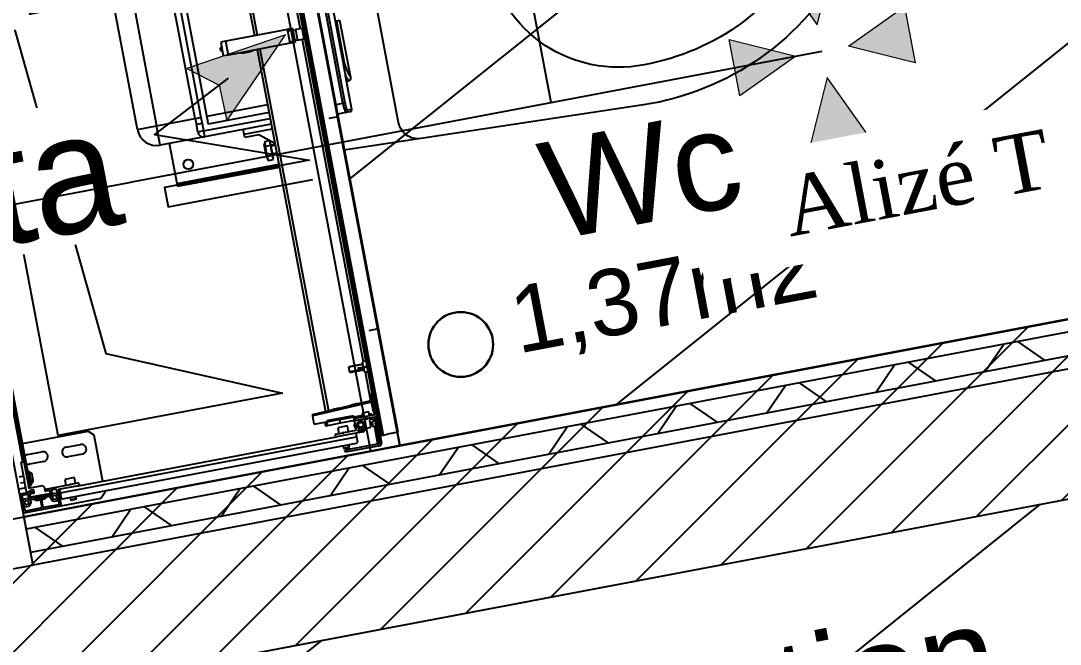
# Model space of a CAD drawing. Header units: centimetres. Extents: x 197412 to 267601, y -375791 to -305433.
# Drawn here: x 240843 to 241902, y -336173 to -335538 of the extents above; entities that cross this region are included whole.
import ezdxf

# ---------------------------------------------------------------- set-up
doc = ezdxf.new("R2010")
doc.units = ezdxf.units.CM
for name, color, linetype in [('3-BAT C-Niveau 0', 250, 'Continuous'), ('prlm-MOD', 64, 'Continuous'), ('prlm-VMC', 62, 'Continuous')]:
    doc.layers.add(name, color=color, linetype=linetype)
doc.layers.add('FAUX PLAFOND', color=9, linetype='Continuous', lineweight=25)
doc.layers.add('prlm-ELEC-CFO', color=1, linetype='Continuous', lineweight=25)
doc.styles.add('Helvetica', font='arial.ttf')
doc.styles.add('prlm-elec-cfo', font='comic.ttf', dxfattribs={"height": 12})
doc.styles.add('prlm-vmc', font='pala.ttf', dxfattribs={"height": 14})
pattern_1 = [(218.65981, (82441.66, 127994.64), (-199.24783, 287.75041), [])]

# ---------------------------------------------------------------- blocks, each defined once
blk = doc.blocks.new('xi.uta')
at = {"layer": 'prlm-ELEC-CFO', "lineweight": 5}
blk.add_hatch(color=0, dxfattribs=at).paths.add_polyline_path([(-3, 6), (-0.1, 3.7), (0, 0), (7.5, 7.5)])
at = {"layer": 'prlm-ELEC-CFO', "color": 0, "lineweight": 5, "flags": 128}
blk.add_lwpolyline([(-3, 6), (-0.1, 3.7), (0, 0), (7.5, 7.5)], close=True, dxfattribs=at)
at = {"layer": 'prlm-ELEC-CFO', "color": 0}
blk.add_lwpolyline([(0.95, 4.23), (-7.5, 0), (7.5, -5.5), (-7.5, -5.5), (-7.5, -7.5), (7.5, -7.5)], dxfattribs=at)
blk = doc.blocks.new('C 90.MTI900_Alu_390')
at = {"layer": 'prlm-MOD', "color": 1, "linetype": 'Continuous'}
for p, q in [((-4.475, 0), (-4.472, 0)), ((-4.475, -0.003), (-4.475, 0)), ((-4.472, 0), (-4.278, 0)), ((-4.225, -0.07), (-4.225, 0)), ((-4.475, -0.387), (-4.475, -0.003)), ((-4.457, -0.191), (-4.457, -0.021)), ((-4.454, -0.018), (-4.403, -0.018)), ((-4.395, -0.038), (-4.375, -0.027)), ((-4.395, -0.062), (-4.395, -0.038)), ((-4.375, -0.073), (-4.395, -0.062)), ((-4.375, -0.027), (-4.355, -0.038)), ((-4.355, -0.062), (-4.375, -0.073)), ((-4.355, -0.038), (-4.355, -0.062)), ((-4.353, -0.086), (-4.353, -0.129)), ((-4.347, -0.018), (-4.296, -0.018)), ((-4.335, -0.098), (-4.335, -0.134)), ((-4.298, -0.095), (-4.332, -0.095)), ((-4.296, -0.077), (-4.331, -0.077)), ((-4.33, -0.195), (-4.33, -0.103)), ((-4.327, -0.1), (-4.298, -0.1)), ((-4.295, -0.137), (-4.295, -0.098)), ((-4.293, -0.021), (-4.293, -0.074)), ((-4.275, -0.003), (-4.275, -0.137)), ((-4.27, -0.073), (-4.27, -0.09)), ((-4.27, -0.09), (-4.26, -0.12)), ((-4.267, -0.07), (-4.14, -0.07)), ((-4.235, -0.1), (-4.235, -0.24)), ((-3.963, -0.1), (-4.229, -0.1)), ((-4.225, -0.105), (-4.225, -0.1)), ((-4.225, -0.105), (-4.165, -0.105)), ((-4.225, -0.105), (-4.225, -0.12)), ((-4.165, -0.025), (-4.165, -0.07)), ((-4.165, -0.1), (-4.165, -0.115)), ((-4.135, -0.075), (-4.14, -0.07)), ((-4.13, -0.07), (-4.135, -0.075)), ((-4.13, -0.07), (-3.963, -0.07)), ((-4.105, -0.07), (-4.105, -0.025)), ((-4.105, -0.115), (-4.105, -0.1)), ((-4.105, -0.105), (4.105, -0.105)), ((-3.96, -0.073), (-3.96, -0.097)), ((-3.96, -0.09), (3.96, -0.09)), ((-4.457, -0.369), (-4.457, -0.209)), ((-4.376, -0.194), (-4.454, -0.194)), ((-4.454, -0.206), (-4.376, -0.206)), ((-4.373, -0.16), (-4.373, -0.191)), ((-4.373, -0.209), (-4.373, -0.24)), ((-4.354, -0.13), (-4.372, -0.159)), ((-4.338, -0.16), (-4.355, -0.19)), ((-4.355, -0.166), (-4.355, -0.234)), ((-4.355, -0.21), (-4.338, -0.24)), ((-4.336, -0.136), (-4.354, -0.164)), ((-4.33, -0.168), (-4.342, -0.168)), ((-4.338, -0.24), (-4.338, -0.16)), ((-4.33, -0.16), (-4.338, -0.16)), ((-4.325, -0.2), (-4.33, -0.195)), ((-4.33, -0.205), (-4.325, -0.2)), ((-4.33, -0.297), (-4.33, -0.205)), ((-4.295, -0.137), (-4.295, -0.142)), ((-4.278, -0.14), (-4.292, -0.14)), ((-4.292, -0.145), (-4.263, -0.145)), ((-4.26, -0.142), (-4.26, -0.12)), ((-4.225, -0.12), (-4.17, -0.12)), ((-4.203, -0.12), (-4.203, -0.125)), ((-4.203, -0.125), (-4.067, -0.125)), ((-4.203, -0.125), (-4.203, -0.135)), ((-4.203, -0.135), (-4.067, -0.135)), ((-4.165, -0.115), (-4.175, -0.125)), ((-4.167, -0.158), (-4.102, -0.158)), ((-4.105, -0.115), (-4.165, -0.115)), ((-4.095, -0.125), (-4.105, -0.115)), ((-4.1, -0.12), (4.1, -0.12)), ((-4.067, -0.125), (-4.067, -0.12)), ((-4.067, -0.135), (-4.067, -0.125)), ((-3.995, -0.3), (-3.995, -0.15)), ((-3.895, -0.15), (-3.895, -0.3)), ((-3.775, -0.12), (-3.775, -0.8)), ((-4.395, -0.328), (-4.375, -0.317)), ((-4.375, -0.317), (-4.355, -0.328)), ((-4.373, -0.24), (-4.354, -0.27)), ((-4.354, -0.236), (-4.335, -0.265)), ((-4.353, -0.271), (-4.353, -0.304)), ((-4.33, -0.232), (-4.342, -0.232)), ((-4.338, -0.24), (-4.33, -0.24)), ((-4.335, -0.265), (-4.335, -0.302)), ((-4.332, -0.305), (-4.298, -0.305)), ((-4.298, -0.3), (-4.327, -0.3)), ((-4.295, -0.258), (-4.295, -0.263)), ((-4.295, -0.302), (-4.295, -0.263)), ((-4.25, -0.255), (-4.292, -0.255)), ((-4.292, -0.26), (-4.278, -0.26)), ((-4.275, -0.263), (-4.275, -0.52)), ((-4.25, -0.255), (-4.235, -0.24)), ((-4.475, -0.8), (-4.475, -0.387)), ((-4.308, -0.39), (-4.472, -0.39)), ((-4.403, -0.372), (-4.454, -0.372)), ((-4.395, -0.405), (-4.405, -0.415)), ((-4.405, -0.415), (-4.405, -3.465)), ((-4.395, -0.352), (-4.395, -0.328)), ((-4.375, -0.363), (-4.395, -0.352)), ((-4.34, -0.405), (-4.395, -0.405)), ((-4.355, -0.352), (-4.375, -0.363)), ((-4.355, -0.328), (-4.355, -0.352)), ((-4.296, -0.372), (-4.347, -0.372)), ((-4.305, -0.405), (-4.34, -0.405)), ((-4.34, -0.405), (-4.34, -3.475)), ((-4.328, -0.323), (-4.296, -0.323)), ((-4.305, -0.6), (-4.305, -0.393)), ((-4.293, -0.326), (-4.293, -0.369)), ((-4.43, -0.495), (-4.435, -0.5)), ((-4.435, -0.5), (-4.435, -0.55)), ((-4.43, -0.555), (-4.43, -0.495)), ((-4.405, -0.495), (-4.43, -0.495)), ((-4.275, -0.52), (-4.278, -0.523)), ((-4.278, -0.527), (-4.275, -0.53)), ((-4.215, -0.475), (-4.275, -0.475)), ((-4.275, -0.53), (-4.275, -0.52)), ((-4.215, -0.575), (-4.215, -0.475)), ((-4.435, -0.55), (-4.43, -0.555)), ((-4.43, -0.555), (-4.405, -0.555)), ((-4.305, -0.6), (-4.305, -3.277)), ((-4.285, -0.61), (-4.295, -0.61)), ((-4.275, -0.53), (-4.275, -0.6)), ((-4.275, -0.575), (-4.215, -0.575)), ((-3.995, -0.7), (-3.995, -0.55)), ((-3.895, -0.55), (-3.895, -0.7)), ((-4.425, -0.85), (-4.475, -0.8)), ((-3.775, -0.8), (-3.825, -0.85)), ((-4.405, -0.85), (-4.425, -0.85)), ((-3.825, -0.85), (-4.305, -0.85)), ((-0.85, -1.865), (0.85, -1.865)), ((-0.85, -1.865), (-0.85, -2.065)), ((-1.05, -2.525), (-1.05, -2.065)), ((-1.05, -2.065), (-0.85, -2.065)), ((0.85, -2.065), (-0.85, -2.065)), ((-0.85, -2.065), (-0.85, -2.465)), ((-1.495, -2.16), (-1.495, -3.215)), ((-1.48, -2.16), (-1.495, -2.16)), ((-1.48, -2.16), (-1.48, -3.215)), ((-1.48, -2.16), (-1.465, -2.16)), ((-1.465, -2.16), (-1.05, -2.16)), ((-1.465, -2.16), (-1.465, -3.215)), ((-1.05, -3.215), (-1.05, -2.525)), ((-0.99, -2.525), (-1.05, -2.525)), ((-0.99, -2.465), (-0.912, -2.465)), ((-0.99, -2.525), (-0.99, -2.465)), ((-0.99, -2.525), (-0.99, -3.215)), ((-0.912, -2.525), (-0.99, -2.525)), ((-0.85, -2.465), (-0.912, -2.465)), ((-0.912, -2.525), (-0.912, -2.465)), ((-0.85, -2.465), (0.85, -2.465)), ((-0.85, -2.465), (-0.85, -2.524)), ((0.85, -2.524), (-0.85, -2.524)), ((0.93, -2.585), (-0.93, -2.585)), ((-0.93, -3.215), (-0.93, -2.585)), ((-0.85, -3.215), (-0.85, -2.585)), ((-1.134, -2.925), (-1.1, -2.925)), ((-1.134, -3.071), (-1.134, -2.925)), ((-1.1, -2.925), (-1.1, -3.215)), ((-1.1, -2.925), (-1.05, -2.925)), ((-0.277, -2.915), (-0.277, -2.865)), ((-0.132, -2.865), (-0.277, -2.865)), ((-0.132, -2.915), (-0.277, -2.915)), ((-0.277, -2.918), (-0.277, -2.915)), ((-0.277, -2.918), (-0.132, -2.918)), ((-0.277, -3.558), (-0.277, -2.918)), ((-0.132, -2.915), (-0.132, -2.865)), ((-0.132, -2.918), (-0.132, -2.915)), ((-0.132, -3.558), (-0.132, -2.918)), ((-4.135, -3.077), (-4.136, -3.497)), ((-4.135, -3.077), (-4.05, -3.077)), ((-4.022, -3.692), (-4.05, -3.077)), ((-4.05, -3.077), (-4.035, -3.077)), ((-4.035, -3.077), (-4.007, -3.691)), ((-1.38, -3.106), (-1.408, -3.12)), ((-1.408, -3.12), (-1.408, -3.17)), ((-1.408, -3.17), (-1.384, -3.17)), ((-1.395, -3.17), (-1.395, -3.172)), ((-1.395, -3.172), (-1.225, -3.172)), ((-1.384, -3.17), (-1.359, -3.17)), ((-1.38, -3.106), (-1.24, -3.106)), ((-1.36, -3.172), (-1.36, -3.215)), ((-1.359, -3.12), (-1.359, -3.17)), ((-1.359, -3.17), (-1.31, -3.17)), ((-1.351, -3.215), (-1.351, -3.172)), ((-1.31, -3.17), (-1.261, -3.17)), ((-1.269, -3.215), (-1.269, -3.172)), ((-1.261, -3.12), (-1.261, -3.17)), ((-1.261, -3.17), (-1.236, -3.17)), ((-1.26, -3.215), (-1.26, -3.172)), ((-1.25, -3.215), (-1.134, -3.071)), ((-1.212, -3.12), (-1.24, -3.106)), ((-1.236, -3.17), (-1.214, -3.17)), ((-1.225, -3.172), (-1.225, -3.17)), ((-1.212, -3.12), (-1.212, -3.167)), ((-4.305, -3.553), (-4.305, -3.277)), ((-4.295, -3.267), (-4.285, -3.267)), ((-4.275, -3.277), (-4.275, -3.346)), ((-4.175, -3.207), (-4.175, -3.187)), ((-4.135, -3.187), (-4.175, -3.187)), ((-4.175, -3.337), (-4.175, -3.207)), ((-4.125, -3.207), (-4.175, -3.207)), ((-4.125, -3.487), (-4.125, -3.207)), ((-0.277, -3.215), (-4.029, -3.215)), ((-0.277, -3.245), (-4.027, -3.245)), ((4.029, -3.215), (-0.132, -3.215)), ((4.027, -3.245), (-0.132, -3.245)), ((-4.475, -3.355), (-4.475, -3.335)), ((-4.475, -3.335), (-4.455, -3.335)), ((-4.475, -3.69), (-4.475, -3.355)), ((-4.455, -3.355), (-4.475, -3.355)), ((-4.455, -3.335), (-4.455, -3.355)), ((-4.455, -3.69), (-4.455, -3.355)), ((-4.43, -3.325), (-4.435, -3.33)), ((-4.435, -3.33), (-4.435, -3.38)), ((-4.435, -3.38), (-4.43, -3.385)), ((-4.43, -3.385), (-4.43, -3.325)), ((-4.405, -3.325), (-4.43, -3.325)), ((-4.43, -3.385), (-4.405, -3.385)), ((-4.276, -3.348), (-4.278, -3.35)), ((-4.278, -3.354), (-4.276, -3.356)), ((-4.215, -3.305), (-4.275, -3.305)), ((-4.275, -3.358), (-4.275, -3.346)), ((-4.275, -3.358), (-4.275, -3.484)), ((-4.215, -3.405), (-4.215, -3.305)), ((-4.175, -3.487), (-4.175, -3.337)), ((-4.14, -3.337), (-4.175, -3.337)), ((-4.14, -3.487), (-4.14, -3.337)), ((-4.021, -3.285), (-4.026, -3.286)), ((-4.022, -3.356), (-4.017, -3.356)), ((-4.021, -3.285), (-4.017, -3.356)), ((-4.405, -3.465), (-4.395, -3.475)), ((-4.34, -3.475), (-4.395, -3.475)), ((-4.305, -3.475), (-4.34, -3.475)), ((-4.275, -3.405), (-4.215, -3.405)), ((-4.272, -3.487), (-4.178, -3.487)), ((-4.24, -3.478), (-4.23, -3.472)), ((-4.23, -3.472), (-4.22, -3.478)), ((-4.175, -3.49), (-4.175, -3.487)), ((-4.175, -3.487), (-4.155, -3.487)), ((-4.175, -3.49), (-4.175, -3.601)), ((-4.14, -3.487), (-4.155, -3.487)), ((-4.155, -3.487), (-4.155, -3.497)), ((-4.125, -3.487), (-4.14, -3.487)), ((-4.14, -3.577), (-4.14, -3.487)), ((-4.012, -3.482), (-4.017, -3.482)), ((-4.012, -3.482), (-4.008, -3.552)), ((-4.277, -3.582), (-4.304, -3.555)), ((-4.291, -3.577), (-4.291, -3.568)), ((-4.281, -3.583), (-4.291, -3.577)), ((-4.29, -3.507), (-4.285, -3.504)), ((-4.29, -3.507), (-4.29, -3.549)), ((-4.274, -3.504), (-4.287, -3.504)), ((-4.287, -3.552), (-4.282, -3.552)), ((-4.279, -3.549), (-4.279, -3.545)), ((-4.276, -3.542), (-4.273, -3.542)), ((-4.276, -3.627), (-4.276, -3.584)), ((-4.271, -3.518), (-4.271, -3.507)), ((-4.266, -3.521), (-4.268, -3.521)), ((-4.195, -3.561), (-4.195, -3.523)), ((-4.155, -3.497), (-4.175, -3.497)), ((-4.155, -3.702), (-4.155, -3.497)), ((-4.115, -3.577), (-4.155, -3.577)), ((-4.136, -3.497), (-4.14, -3.497)), ((-4.115, -3.647), (-4.115, -3.577)), ((-4.013, -3.552), (-4.008, -3.552)), ((-3.685, -3.532), (-3.625, -3.532)), ((-3.685, -3.532), (-3.685, -3.677)), ((-3.679, -3.677), (-3.679, -3.532)), ((-3.631, -3.677), (-3.631, -3.532)), ((-3.625, -3.677), (-3.625, -3.532)), ((-0.277, -3.558), (-0.132, -3.558)), ((-0.277, -3.56), (-0.277, -3.558)), ((-0.277, -3.61), (-0.277, -3.56)), ((-0.26, -3.56), (-0.277, -3.56)), ((-0.26, -3.558), (-0.26, -3.608)), ((-0.15, -3.608), (-0.15, -3.558)), ((-0.132, -3.56), (-0.15, -3.56)), ((-0.132, -3.56), (-0.132, -3.558)), ((-0.132, -3.61), (-0.132, -3.56)), ((-4.455, -3.682), (-4.455, -3.68)), ((-4.452, -3.677), (-4.279, -3.677)), ((-4.215, -3.695), (-4.45, -3.695)), ((-4.285, -3.692), (-4.445, -3.692)), ((-4.265, -3.69), (-4.283, -3.69)), ((-4.277, -3.676), (-4.268, -3.663)), ((-4.198, -3.637), (-4.266, -3.637)), ((-4.263, -3.657), (-4.265, -3.659)), ((-4.225, -3.659), (-4.265, -3.659)), ((-4.265, -3.659), (-4.265, -3.662)), ((-4.265, -3.662), (-4.225, -3.662)), ((-4.265, -3.69), (-4.265, -3.695)), ((-4.227, -3.657), (-4.263, -3.657)), ((-4.252, -3.692), (-4.262, -3.692)), ((-4.261, -3.657), (-4.261, -3.662)), ((-4.261, -3.69), (-4.261, -3.695)), ((-4.247, -3.687), (-4.252, -3.692)), ((-4.238, -3.692), (-4.243, -3.687)), ((-4.228, -3.692), (-4.238, -3.692)), ((-4.229, -3.657), (-4.229, -3.662)), ((-4.229, -3.69), (-4.229, -3.695)), ((-4.225, -3.659), (-4.227, -3.657)), ((-4.225, -3.662), (-4.225, -3.659)), ((-4.225, -3.69), (-4.198, -3.69)), ((-4.225, -3.695), (-4.225, -3.69)), ((-4.222, -3.663), (-4.213, -3.676)), ((-4.215, -3.715), (-4.215, -3.695)), ((-4.215, -3.695), (-4.195, -3.695)), ((-4.211, -3.677), (-4.198, -3.677)), ((-4.195, -3.674), (-4.195, -3.64)), ((-4.195, -3.722), (-4.195, -3.693)), ((-4.176, -3.603), (-4.183, -3.61)), ((-4.183, -3.614), (-4.176, -3.621)), ((-4.175, -3.623), (-4.175, -3.601)), ((-4.175, -3.623), (-4.175, -3.734)), ((-4.155, -3.647), (-4.115, -3.647)), ((-4.14, -3.657), (-4.14, -3.647)), ((-4.125, -3.692), (-4.022, -3.692)), ((-4.125, -3.702), (-4.125, -3.692)), ((-4.125, -3.702), (-4.105, -3.702)), ((-4.105, -3.702), (-3.965, -3.702)), ((-4.105, -3.702), (-4.105, -3.712)), ((-4.007, -3.691), (-4.022, -3.692)), ((-4.022, -3.692), (-4.022, -3.692)), ((-3.707, -3.685), (-4.007, -3.685)), ((-4.007, -3.691), (-4.007, -3.692)), ((-3.965, -3.702), (-3.945, -3.702)), ((-3.965, -3.702), (-3.965, -3.712)), ((-3.705, -3.677), (-3.713, -3.717)), ((-3.66, -3.677), (-3.705, -3.677)), ((-3.66, -3.622), (-3.655, -3.622)), ((-3.66, -3.622), (-3.66, -3.636)), ((-3.66, -3.636), (-3.655, -3.636)), ((-3.66, -3.636), (-3.66, -3.717)), ((-3.655, -3.622), (-3.655, -3.636)), ((-3.655, -3.636), (-3.655, -3.717)), ((-3.655, -3.677), (-3.605, -3.677)), ((-3.597, -3.717), (-3.605, -3.677)), ((-0.26, -3.685), (-3.603, -3.685)), ((-0.255, -3.61), (-0.277, -3.61)), ((-0.15, -3.608), (-0.26, -3.608)), ((-0.15, -3.638), (-0.26, -3.638)), ((-0.26, -3.638), (-0.26, -3.708)), ((-0.255, -3.608), (-0.255, -3.638)), ((-0.155, -3.638), (-0.155, -3.608)), ((-0.132, -3.61), (-0.155, -3.61)), ((-0.15, -3.708), (-0.15, -3.638)), ((3.604, -3.685), (-0.15, -3.685)), ((-4.215, -3.715), (-4.45, -3.715)), ((-4.378, -3.747), (-4.378, -3.727)), ((-4.378, -3.727), (-4.298, -3.727)), ((-4.375, -3.747), (-4.378, -3.747)), ((-4.375, -3.737), (4.375, -3.737)), ((-4.375, -3.747), (-4.375, -3.737)), ((4.375, -3.747), (-4.375, -3.747)), ((-4.375, -3.747), (-4.375, -3.792)), ((-4.375, -3.902), (-4.375, -3.792)), ((-4.345, -3.724), (-4.345, -3.718)), ((-4.342, -3.715), (-4.288, -3.715)), ((-4.298, -3.727), (-4.342, -3.727)), ((-4.298, -3.727), (-4.298, -3.737)), ((-4.295, -3.734), (-4.295, -3.73)), ((-4.283, -3.72), (-4.265, -3.72)), ((-4.265, -3.716), (-4.269, -3.72)), ((-4.262, -3.716), (-4.265, -3.716)), ((-4.26, -3.715), (-4.231, -3.715)), ((-4.247, -3.732), (-4.252, -3.737)), ((-4.241, -3.734), (-4.249, -3.734)), ((-4.238, -3.737), (-4.243, -3.732)), ((-4.225, -3.716), (-4.229, -3.716)), ((-4.221, -3.72), (-4.225, -3.716)), ((-4.225, -3.72), (-4.215, -3.72)), ((-4.195, -3.715), (-4.215, -3.715)), ((-4.215, -3.72), (-4.215, -3.722)), ((-4.212, -3.725), (-4.198, -3.725)), ((-4.175, -3.737), (-4.175, -3.734)), ((-4.165, -3.737), (-4.165, -3.726)), ((-3.907, -3.717), (-4.14, -3.717)), ((-4.135, -3.717), (-4.135, -3.712)), ((-4.105, -3.712), (-4.135, -3.712)), ((-4.105, -3.712), (-4.105, -3.717)), ((-3.965, -3.712), (-4.105, -3.712)), ((-3.965, -3.717), (-3.965, -3.712)), ((-3.935, -3.712), (-3.965, -3.712)), ((-3.935, -3.712), (-3.935, -3.717)), ((-3.935, -3.715), (-3.713, -3.715)), ((-3.907, -3.737), (-3.907, -3.717)), ((-3.907, -3.717), (-3.893, -3.717)), ((-3.893, -3.717), (-3.86, -3.717)), ((-3.893, -3.717), (-3.893, -3.737)), ((-3.86, -3.717), (-3.45, -3.717)), ((-3.86, -3.717), (-3.86, -3.737)), ((-3.597, -3.715), (-0.25, -3.715)), ((-3.45, -3.717), (-3.45, -3.737)), ((-3.45, -3.717), (-3.417, -3.717)), ((-3.417, -3.737), (-3.417, -3.717)), ((-3.417, -3.717), (-3.403, -3.717)), ((-3.185, -3.717), (-3.403, -3.717)), ((-3.403, -3.717), (-3.403, -3.737)), ((-3.185, -3.717), (-3.175, -3.717)), ((-3.185, -3.737), (-3.185, -3.717)), ((-3.175, -3.717), (-3.175, -3.737)), ((-3.175, -3.735), (-0.243, -3.735)), ((-0.26, -3.708), (-0.15, -3.708)), ((-0.25, -3.708), (-0.25, -3.723)), ((-0.25, -3.723), (-0.16, -3.723)), ((-0.167, -3.735), (3.175, -3.735)), ((-0.16, -3.723), (-0.16, -3.708)), ((-0.16, -3.715), (3.598, -3.715)), ((-4.375, -3.902), (4.375, -3.902)), ((-1.075, -3.985), (-1.075, -3.902)), ((-0.975, -3.902), (-0.975, -3.973)), ((-1.075, -4.03), (-1.075, -3.985)), ((-1.055, -4.05), (-1.055, -4.005)), ((-0.975, -3.973), (0.975, -3.973)), ((-0.975, -3.993), (-0.975, -3.973)), ((0.975, -3.993), (-0.975, -3.993)), ((-1.055, -4.05), (-0.706, -4.05)), ((-0.765, -4.07), (-0.765, -4.05)), ((-0.735, -4.1), (-0.735, -4.1)), ((-0.735, -4.1), (-0.142, -4.1)), ((0.576, -4.05), (-0.576, -4.05)), ((-0.574, -4.05), (-0.574, -4.063)), ((-0.142, -4.063), (-0.574, -4.063)), ((-0.142, -4.063), (-0.142, -4.05)), ((-0.142, -4.1), (-0.142, -4.063))]:
    blk.add_line(p, q, dxfattribs=at)
at = {"layer": 'prlm-MOD', "color": 1, "ltscale": 50}
for points in [[(-3.3, -3.806), (-3.3, -3.902)], [(-1.1, -3.806), (-1.1, -3.902)]]:
    blk.add_lwpolyline(points, dxfattribs=at)
at = {"layer": 'prlm-MOD', "color": 1, "linetype": 'Continuous'}
for centre, radius in [((-4.375, -0.05), 0.0425), ((-4.375, -0.34), 0.0425), ((-1.295, -2.31), 0.05), ((-4.23, -3.542), 0.035), ((-4.23, -3.542), 0.03), ((-4.23, -3.542), 0.025)]:
    blk.add_circle(centre, radius, dxfattribs=at)
for centre, radius, start, end in [((-4.472, -0.003), 0.003, 90, 180), ((-4.454, -0.021), 0.003, 90, 180), ((-4.403, -0.021), 0.003, 84.5182, 90), ((-4.347, -0.021), 0.003, 90, 95.4817), ((-4.331, -0.067), 0.01, 213.6525, 270), ((-4.332, -0.098), 0.003, 90, 180), ((-4.327, -0.103), 0.003, 90, 180), ((-4.298, -0.098), 0.003, 0, 90), ((-4.298, -0.103), 0.003, 0, 90), ((-4.296, -0.021), 0.003, 0, 90), ((-4.296, -0.074), 0.003, 270, 0), ((-4.267, -0.073), 0.003, 90, 180), ((-4.267, -0.09), 0.003, 180, 198.4349), ((-4.232, -0.1), 0.003, 0, 180), ((-3.963, -0.073), 0.003, 0, 90), ((-3.963, -0.097), 0.003, 270, 0), ((-4.454, -0.191), 0.003, 180, 270), ((-4.454, -0.209), 0.003, 90, 180), ((-4.376, -0.191), 0.003, 270, 0), ((-4.376, -0.209), 0.003, 0, 90), ((-4.37, -0.16), 0.003, 146.3099, 180), ((-4.352, -0.166), 0.003, 146.3099, 180), ((-4.356, -0.129), 0.003, 326.3099, 0), ((-4.338, -0.134), 0.003, 326.3099, 0), ((-4.292, -0.137), 0.003, 180, 270), ((-4.292, -0.142), 0.003, 180, 270), ((-4.278, -0.137), 0.003, 270, 0), ((-4.263, -0.142), 0.003, 270, 0), ((-4.263, -0.12), 0.003, 0, 18.4349), ((-4.167, -0.138), 0.02, 171.3731, 270), ((-4.167, -0.133), 0.02, 185.7392, 187.1808), ((-4.102, -0.138), 0.02, 270, 8.6269), ((-4.102, -0.133), 0.02, 352.8192, 354.2608), ((-3.945, -0.15), 0.05, 143.1301, 180), ((-3.945, -0.15), 0.05, 0, 36.8699), ((-4.352, -0.234), 0.003, 180, 213.6901), ((-4.356, -0.271), 0.003, 0, 33.6901), ((-4.332, -0.302), 0.003, 180, 270), ((-4.327, -0.297), 0.003, 180, 270), ((-4.298, -0.297), 0.003, 270, 0), ((-4.298, -0.302), 0.003, 270, 0), ((-4.292, -0.258), 0.003, 90, 180), ((-4.292, -0.263), 0.003, 90, 180), ((-4.278, -0.263), 0.003, 0, 90), ((-3.945, -0.3), 0.05, 180, 0), ((-4.472, -0.387), 0.003, 180, 270), ((-4.454, -0.369), 0.003, 180, 270), ((-4.403, -0.369), 0.003, 270, 275.4818), ((-4.347, -0.369), 0.003, 264.5182, 270), ((-4.328, -0.333), 0.01, 90, 133.851), ((-4.308, -0.393), 0.003, 0, 90), ((-4.296, -0.326), 0.003, 0, 90), ((-4.296, -0.369), 0.003, 270, 0), ((-4.276, -0.525), 0.003, 135, 225), ((-3.945, -0.55), 0.05, 0, 180), ((-4.295, -0.6), 0.01, 180, 270), ((-4.285, -0.6), 0.01, 270, 0), ((-3.945, -0.7), 0.05, 180, 0), ((-0.85, -2.065), 0.2, 90, 180), ((-0.99, -2.525), 0.06, 90, 180), ((-0.205, -2.865), 0.02, 0, 180), ((0, -3.11), 0.285, 166.8264, 193.1736), ((-1.384, -3.162), 0.0487, 59.7422, 120.2578), ((-1.236, -3.162), 0.0487, 59.7422, 120.2578), ((-4.295, -3.277), 0.01, 90, 180), ((-4.285, -3.277), 0.01, 0, 90), ((-4.276, -3.352), 0.003, 135, 225), ((-4.278, -3.346), 0.003, 315, 0), ((-4.278, -3.358), 0.003, 0, 45), ((-4.272, -3.484), 0.003, 180, 270), ((-4.23, -3.542), 0.065, 57.7958, 122.2042), ((-4.23, -3.542), 0.06, 66.4435, 113.5565), ((-4.178, -3.49), 0.003, 0, 90), ((-4.302, -3.553), 0.003, 180, 225), ((-4.287, -3.507), 0.003, 90, 180), ((-4.23, -3.542), 0.06, 140.7035, 188.509), ((-4.23, -3.542), 0.065, 144.2242, 157.3801), ((-4.287, -3.549), 0.003, 180, 270), ((-4.23, -3.542), 0.065, 206.162, 224.9525), ((-4.282, -3.549), 0.003, 270, 0), ((-4.276, -3.545), 0.003, 90, 180), ((-4.279, -3.584), 0.003, 0, 45), ((-4.274, -3.507), 0.003, 0, 90), ((-4.273, -3.545), 0.003, 4.0006, 90), ((-4.268, -3.518), 0.003, 180, 270), ((-4.23, -3.542), 0.04, 184.0006, 146.0728), ((-4.23, -3.542), 0.04, 146.0728, 184.0006), ((-4.266, -3.518), 0.003, 270, 326.0728), ((-4.45, -3.69), 0.025, 180, 270), ((-4.452, -3.68), 0.003, 90, 180), ((-4.445, -3.682), 0.01, 180, 270), ((-4.45, -3.69), 0.005, 180, 270), ((-4.283, -3.693), 0.003, 90, 160.5288), ((-4.279, -3.674), 0.003, 270, 325.008), ((-4.266, -3.627), 0.01, 180, 270), ((-4.265, -3.665), 0.003, 90, 145.008), ((-4.265, -3.693), 0.003, 19.4712, 90), ((-4.245, -3.689), 0.003, 45, 135), ((-4.225, -3.693), 0.003, 90, 160.5288), ((-4.225, -3.665), 0.003, 34.992, 90), ((-4.211, -3.674), 0.003, 214.992, 270), ((-4.198, -3.64), 0.003, 0, 90), ((-4.198, -3.674), 0.003, 270, 0), ((-4.198, -3.693), 0.003, 0, 90), ((-4.181, -3.612), 0.003, 135, 225), ((-4.178, -3.601), 0.003, 315, 0), ((-4.178, -3.623), 0.003, 0, 45), ((-4.14, -3.702), 0.035, 180, 270), ((-4.115, -3.71), 0.05, 129.8841, 142.9139), ((-4.14, -3.702), 0.015, 180, 270), ((-4.16, -3.657), 0.02, 309.8841, 0), ((-4.125, -3.712), 0.02, 90, 192.412), ((-4.125, -3.712), 0.01, 90, 180), ((-3.997, -3.692), 0.01, 182.6026, 270), ((-3.945, -3.712), 0.01, 0, 90), ((-4.342, -3.718), 0.003, 90, 180), ((-4.342, -3.724), 0.003, 180, 270), ((-4.298, -3.73), 0.003, 0, 90), ((-4.292, -3.734), 0.003, 180, 270), ((-4.288, -3.718), 0.003, 9.5941, 90), ((-4.283, -3.717), 0.003, 189.5941, 270), ((-4.275, -3.715), 0.01, 353.9388, 0), ((-4.265, -3.717), 0.003, 270, 350.4059), ((-4.26, -3.718), 0.003, 90, 170.4059), ((-4.245, -3.734), 0.003, 45, 135), ((-4.231, -3.718), 0.003, 9.5941, 90), ((-4.225, -3.717), 0.003, 189.5941, 270), ((-4.215, -3.715), 0.01, 180, 186.0612), ((-4.212, -3.722), 0.003, 180, 270), ((-4.198, -3.722), 0.003, 270, 0), ((-4.178, -3.734), 0.003, 270, 0), ((-0.235, -3.723), 0.015, 180, 255.1649), ((-0.175, -3.723), 0.015, 284.8351, 0), ((-0.996, -4.212), 0.24, 84.8699, 109.1091), ((-1.055, -4.03), 0.02, 180, 270), ((-0.569, -4.616), 0.581, 102.5837, 109.7412), ((-0.735, -4.07), 0.03, 180, 270), ((-0.569, -4.458), 0.394, 90.7355, 114.8981)]:
    blk.add_arc(centre, radius, start, end, dxfattribs=at)
for centre, major_axis, ratio, start_param, end_param in [((-3.997, -3.692), (0.025, 0), 0.4, 3.187016, 4.712389), ((-4.022, -3.693), (0.015, 0.0007), 0.045361, 0, 1.568734), ((-1.055, -3.985), (0.02, 0), 0.989815, 3.141593, 4.712389)]:
    blk.add_ellipse(centre, major_axis=major_axis, ratio=ratio, start_param=start_param, end_param=end_param, dxfattribs=at)
for points, knots in [([(-0.85, -2.524), (-0.86, -2.524), (-0.871, -2.524), (-0.892, -2.525), (-0.902, -2.525), (-0.912, -2.525)], [0, 0, 0, 0, 0.5, 0.5, 1, 1, 1, 1]), ([(-1.359, -3.12), (-1.351, -3.118), (-1.343, -3.117), (-1.331, -3.115), (-1.326, -3.114), (-1.318, -3.114), (-1.314, -3.114), (-1.302, -3.114), (-1.294, -3.114), (-1.277, -3.117), (-1.269, -3.118), (-1.261, -3.12)], [0, 0, 0, 0, 0.25, 0.25, 0.375, 0.375, 0.5, 0.5, 0.75, 0.75, 1, 1, 1, 1]), ([(-0.975, -3.993), (-0.98, -3.993), (-0.986, -3.993), (-0.996, -3.993), (-1.001, -3.993), (-1.008, -3.994), (-1.011, -3.994), (-1.015, -3.995), (-1.018, -3.995), (-1.024, -3.995), (-1.028, -3.996), (-1.035, -3.997), (-1.039, -3.998), (-1.045, -3.999), (-1.047, -4), (-1.05, -4.001), (-1.051, -4.001), (-1.052, -4.002), (-1.053, -4.002), (-1.054, -4.004), (-1.055, -4.004), (-1.055, -4.005)], [0, 0, 0, 0, 0.125, 0.125, 0.25, 0.25, 0.3125, 0.3125, 0.375, 0.375, 0.5, 0.5, 0.625, 0.625, 0.75, 0.75, 0.8125, 0.8125, 0.875, 0.875, 1, 1, 1, 1]), ([(-0.576, -4.05), (-0.589, -4.05), (-0.602, -4.05), (-0.621, -4.05), (-0.627, -4.05), (-0.64, -4.05), (-0.646, -4.05), (-0.664, -4.05), (-0.676, -4.05), (-0.692, -4.05), (-0.697, -4.05), (-0.704, -4.05), (-0.705, -4.05), (-0.707, -4.05)], [0, 0, 0, 0, 0.125, 0.125, 0.1875, 0.1875, 0.25, 0.25, 0.375, 0.375, 0.4375, 0.4375, 0.4568651, 0.4568651, 0.4568651, 0.4568651])]:
    blk.add_open_spline(points, degree=3, knots=knots, dxfattribs=at)
blk = doc.blocks.new('xi.bep')
at = {"layer": 'prlm-VMC', "linetype": 'ByBlock', "lineweight": 5}
h = blk.add_hatch(color=0, dxfattribs=at)
h.paths.add_polyline_path([(0, 2.74), (2.92, 9.1), (-2.92, 9.1)])
h.paths.add_polyline_path([(9.1, -2.92), (9.1, 2.92), (2.74, 0)])
h.paths.add_polyline_path([(2.92, -9.1), (0, -2.74), (-2.92, -9.1)])
h.paths.add_polyline_path([(-9.1, -2.92), (-2.74, 0), (-9.1, 2.92)])
at = {"layer": 'prlm-VMC', "color": 0, "linetype": 'ByBlock', "lineweight": 5, "flags": 128}
for points in [[(2.92, 9.1), (-2.92, 9.1), (0, 2.74)], [(-9.1, -2.92), (-9.1, 2.92), (-2.74, 0)], [(9.1, 2.92), (9.1, -2.92), (2.74, 0)], [(-2.92, -9.1), (2.92, -9.1), (0, -2.74)]]:
    blk.add_lwpolyline(points, close=True, dxfattribs=at)

msp = doc.modelspace()

# ---------------------------------------------------------------- hatches: boundary and pattern name
at = {"linetype": 'Continuous'}
h = msp.add_hatch(dxfattribs=at)
h.set_pattern_fill('02_ISOLANT', color=256, scale=10, angle=-169.2764, style=0, pattern_type=2)
h.set_pattern_definition([(235.723595, (82441.66, 127994.64), (66.106423, -45.054865), []), (325.723595, (82441.66, 127994.64), (-45.054865, -66.106423), [])])
h.paths.add_polyline_path([(242733.2, -335723.7), (242705.1, -335704.6), (240848.7, -336056.1), (240853.2, -336079.7)])
at = {"layer": '3-BAT C-Niveau 0'}
h = msp.add_hatch(dxfattribs=at)
h.set_pattern_fill('MURS MACONNERIE-2', color=256, scale=10, style=0, pattern_type=2)
h.set_pattern_definition([(45, (82627.55, 127994.637), (-31.2347524, 39.0434405), [])])
h.paths.add_polyline_path([(235801.1, -336999), (235834.6, -337175.8), (242866, -335844.2), (242832.5, -335667.4)])
at = {"layer": 'FAUX PLAFOND'}
h = msp.add_hatch(dxfattribs=at)
h.set_pattern_fill('BA 13', color=256, scale=10, style=0, pattern_type=2)
h.set_pattern_definition(pattern_1)
h.paths.add_polyline_path([(246236.5, -332342.1), (246284.6, -332333), (245796.2, -329754.2), (246385.7, -329642.5), (246628.5, -330924.4), (246453.7, -330957.5), (246860, -333103.2), (246445.3, -333181.7), (246437.8, -333142.4), (246392.1, -333151.1), (246399.9, -333191.5), (245353.7, -333389.6), (245362.7, -333437.6), (246159.3, -333287.9), (246400.4, -334571.7), (244731.5, -334887.7), (244488.5, -333604.3), (244547.4, -333593.2), (244538.1, -333544.1), (243774.9, -333688.6), (243780.4, -333737.3), (244439.2, -333612.5), (244759.2, -335302.5), (241229.5, -335970.9), (241062, -335086.5), (242601.7, -334794.9), (242210.8, -332727.6), (246166.5, -331978.5)])
h = msp.add_hatch(dxfattribs=at)
h.set_pattern_fill('BA 13', color=6, scale=10, style=0, pattern_type=2)
h.set_pattern_definition(pattern_1)
h.paths.add_polyline_path([(231437.6, -339270.7), (231393.3, -339279.1), (231393.3, -339279.2), (229700.5, -339599.8), (224818.6, -340524.4), (224818.6, -340524.3), (222646.5, -340935.7), (222646.5, -340935.7), (218945.4, -341636.6), (220323.7, -348914.6), (219107.7, -349144.9), (217729.4, -341866.9), (214344.2, -342508), (214325.6, -342409.7), (212095.3, -342832.1), (211556.4, -339986.5), (213785.8, -339559.1), (213767.1, -339460.8), (215316, -339167.5), (217152.3, -338819.7), (216443.4, -335076.3), (217624.3, -334852.7), (218340.7, -338635.3), (222076.9, -337927.7), (222128.4, -338199.9), (220944.3, -338424.1), (221396.5, -340811.7), (224752.6, -340175.9), (224395.1, -338287.7), (225513.6, -338075.9), (225706.2, -339093.9), (231208.4, -338051.9), (231208.4, -338052), (244427.3, -335548.6), (244658, -336766.9)])
h.paths.add_polyline_path([(217555.2, -339065.9), (218007.3, -341453.4), (220217.4, -341034.9), (219765.3, -338647.4)])
h.paths.add_polyline_path([(214589.7, -342100.7), (216484.4, -341741.8), (216032.3, -339354.3), (214137.6, -339713.1)])

# ---------------------------------------------------------------- linework, layer by layer
at = {"linetype": 'Continuous'}
for p, q in [((240669.5, -335110), (240855.6, -336092.5)), ((242705.1, -335704.6), (240848.7, -336056.1)), ((242705.1, -335704.6), (240848.7, -336056.1)), ((242733.2, -335723.7), (240853.2, -336079.7)), ((242733.2, -335723.7), (240853.2, -336079.7)), ((242748.4, -335734), (240855.6, -336092.5))]:
    msp.add_line(p, q, dxfattribs=at)
at = {"linetype": 'Continuous', "lineweight": 25}
for p, q in [((240669.5, -335110), (240855.6, -336092.5)), ((242689.9, -335694.2), (240846.3, -336043.4)), ((242748.4, -335734), (240855.6, -336092.5)), ((240846.3, -336043.4), (240855.6, -336092.5)), ((240369.2, -336184.6), (240855.6, -336092.5))]:
    msp.add_line(p, q, dxfattribs=at)
at = {"linetype": 'Continuous', "flags": 128}
for points in [[(241200, -335976.4), (241023.2, -335043), (241052.7, -335037.4), (241229.5, -335970.9)], [(241109.9, -335917.3), (240881.3, -335960.6), (240733.4, -335179.6), (240930.1, -335877.1)]]:
    msp.add_lwpolyline(points, close=True, dxfattribs=at)
for points in [[(241172.4, -335669.7), (241109.8, -335338.5), (241410.6, -335270.1, -0.116334), (241539.9, -335271.4, -0.116144), (241655, -335330.2, -0.147727), (241691.4, -335400.2, -0.147725), (241683, -335478.4), (241683, -335478.5, -0.11673), (241597.3, -335575.3, -0.115952), (241477.5, -335623.8)], [(241318.4, -335470.7), (241318.3, -335470.5, -0.197992), (241335.6, -335369, -0.198081), (241419.5, -335309.2, -0.114919), (241529.4, -335310.1), (241529.5, -335310.1, -0.115526), (241627.6, -335359.5, -0.142778), (241652.1, -335407.6, -0.142778), (241646.8, -335461.3, -0.114832), (241573.6, -335543.1), (241573.5, -335543.2, -0.115368), (241471.5, -335584, -0.198081), (241371.5, -335558.9, -0.198023), (241318.4, -335470.7)]]:
    msp.add_lwpolyline(points, format="xyb", close=True, dxfattribs=at)
msp.add_lwpolyline([(241250.9, -335658), (241250.8, -335658, -0.193855), (241236.3, -335654.5), (241236.2, -335654.4, -0.192143), (241228.2, -335641.9), (241171.9, -335344.2), (241171.9, -335344.1, -0.194357), (241174.9, -335329.5, -0.193855), (241187.1, -335320.9), (241187.2, -335320.9)], format="xyb", dxfattribs=at)
at = {"layer": '3-BAT C-Niveau 0'}
for p, q in [((235801.1, -336999), (242832.5, -335667.4)), ((240429.8, -336122.4), (242832.5, -335667.4)), ((235834.6, -337175.8), (242866, -335844.2)), ((235834.6, -337175.8), (242866, -335844.2))]:
    msp.add_line(p, q, dxfattribs=at)
at = {"layer": '3-BAT C-Niveau 0', "ltscale": 50.8, "flags": 128}
msp.add_lwpolyline([(246453.7, -330957.5), (246860, -333103.2), (246445.3, -333181.7), (246437.8, -333142.4), (246392.1, -333151.1), (246399.9, -333191.5), (245353.7, -333389.6), (245362.7, -333437.6), (246159.3, -333287.9), (246400.4, -334571.7), (244731.5, -334887.7), (244488.5, -333604.3), (244547.4, -333593.2), (244538.1, -333544.1), (243774.9, -333688.6), (243780.4, -333737.3), (244439.2, -333612.5), (244759.2, -335302.5), (241229.5, -335970.9), (241062, -335086.5), (242601.7, -334794.9), (242210.8, -332727.6), (246166.5, -331978.5)], dxfattribs=at)
at = {"layer": 'prlm-ELEC-CFO', "lineweight": 30}
msp.add_circle((241291.5, -335867.8), 33, dxfattribs=at)
at = {"layer": 'prlm-ELEC-CFO'}
msp.add_spline([(242504, -335654.4), (242338.8, -335253.4), (241784.6, -335375.7)], degree=3, dxfattribs=at)
at = {"layer": 'prlm-VMC'}
msp.add_lwpolyline([(241383.6, -335621.3), (241265.4, -334997.1)], dxfattribs=at)

# ---------------------------------------------------------------- block references
at = {"layer": 'prlm-VMC', "xscale": 10, "yscale": 10, "zscale": 10, "rotation": 10.72360141139323}
msp.add_blockref('xi.bep', (241659.6, -335569), dxfattribs=at)

# ---------------------------------------------------------------- texts
at = {"insert": (241465.8, -335645), "char_height": 100, "attachment_point": 2, "rotation": 10.7236, "line_spacing_factor": 0.834288, "style": 'Helvetica'}
msp.add_mtext('Wc\\P{\\H0.6752x;1,37m2}\\P', dxfattribs=at)
at = {"layer": '3-BAT C-Niveau 0', "style": 'Helvetica'}
msp.add_text('Circulation', height=100, rotation=10.7236, dxfattribs=at).set_placement((241196.9, -336352.1))

# ---------------------------------------------------------------- next in the draw order: texts
at = {"layer": 'prlm-ELEC-CFO', "char_height": 120, "attachment_point": 5, "rotation": 10.7236, "line_spacing_factor": 0.8, "style": 'prlm-elec-cfo', "bg_fill": 3, "box_fill_scale": 1.1, "bg_fill_color": 256, "bg_fill_transparency": 0}
for s, insert in [('ch', (240834.3, -335475.4)), ('uta', (240830.8, -335706.5))]:
    msp.add_mtext(s, dxfattribs=dict(at, insert=insert))

# ---------------------------------------------------------------- next in the draw order: linework, layer by layer
at = {"layer": 'prlm-VMC'}
msp.add_lwpolyline([(240506.3, -335787.4), (241659.6, -335569)], dxfattribs=at)

# ---------------------------------------------------------------- next in the draw order: block references
at = {"layer": 'prlm-ELEC-CFO', "xscale": 10, "yscale": 10, "zscale": 10, "rotation": 10.72360141139323}
msp.add_blockref('xi.uta', (241053.2, -335639.9), dxfattribs=at)
at = {"layer": 'prlm-MOD', "xscale": 99.9999999999996, "yscale": 99.9999999999996, "zscale": 99.9999999999996, "rotation": 100.723486071638}
msp.add_blockref('C 90.MTI900_Alu_390', (240763, -335600), dxfattribs=at)

# ---------------------------------------------------------------- next in the draw order: texts
at = {"layer": 'prlm-VMC', "ltscale": 25, "insert": (241846.4, -335686.4), "char_height": 60, "width": 586.147, "attachment_point": 5, "rotation": 10.7236, "line_spacing_factor": 0.8, "style": 'prlm-vmc', "bg_fill": 2}
msp.add_mtext('Alizé T 5/30', dxfattribs=at)

# ---------------------------------------------------------------- next in the draw order: linework, layer by layer
at = {"layer": '3-BAT C-Niveau 0', "ltscale": 50.8, "flags": 128}
msp.add_lwpolyline([(225706.2, -339093.9), (231208.4, -338051.9), (231208.4, -338052), (244427.3, -335548.6), (244658, -336766.9), (231437.6, -339270.7), (231393.3, -339279.1), (231393.3, -339279.2), (229700.5, -339599.8)], dxfattribs=at)

doc.saveas('drawing.dxf')
